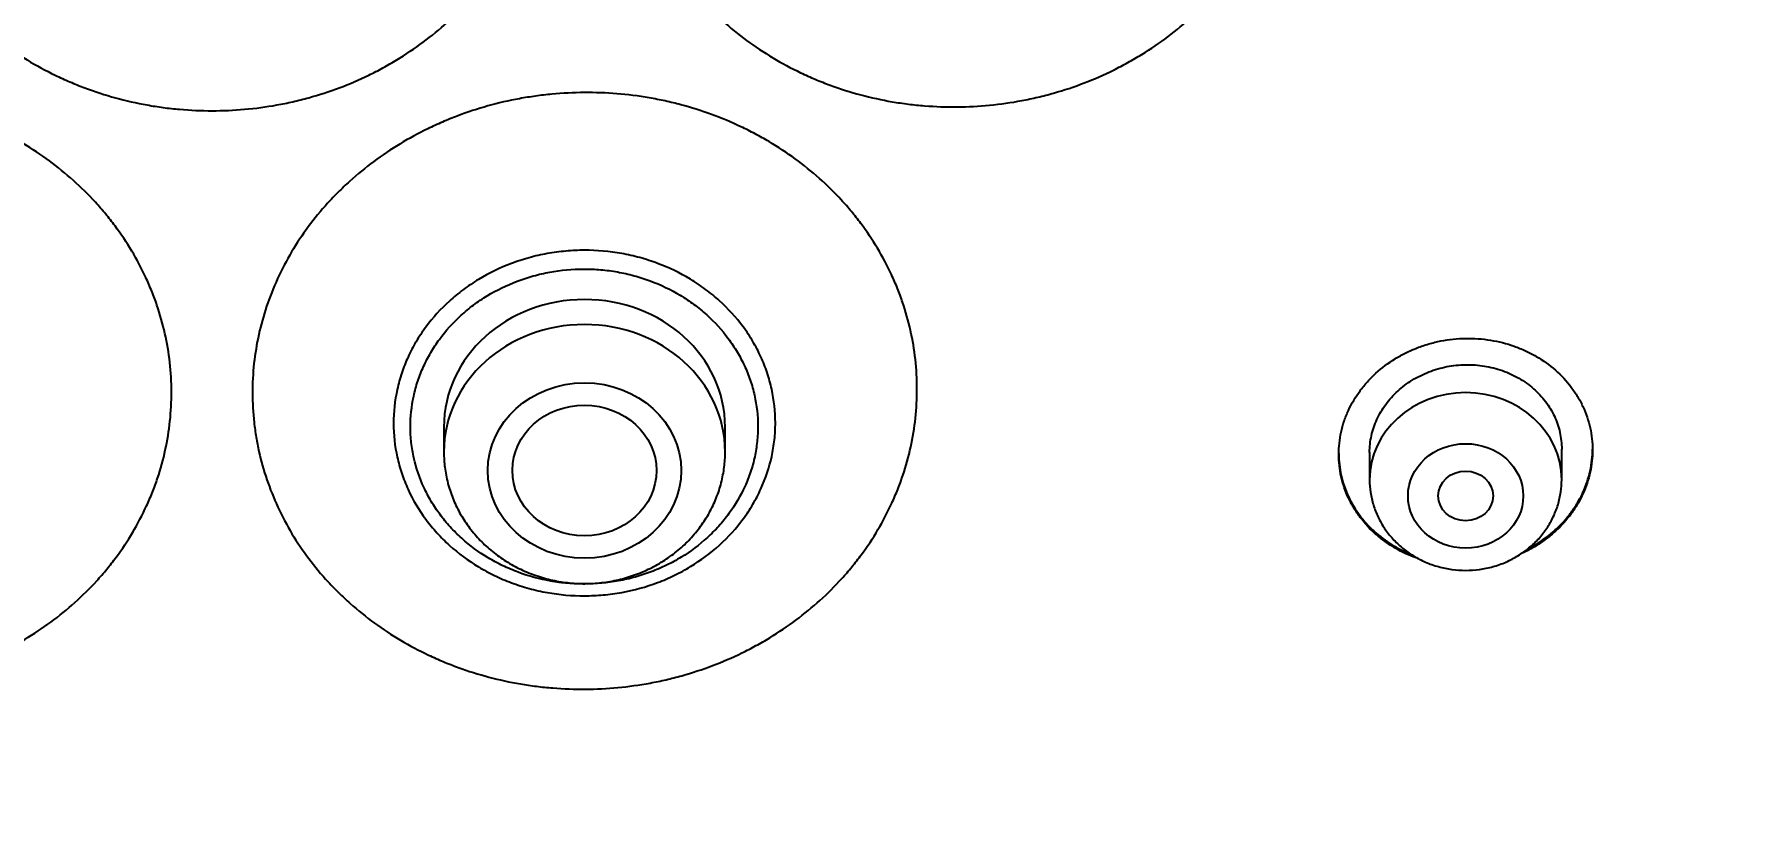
# Model space of a CAD drawing. Header units: millimetres. Extents: x 976 to 9349, y -1578 to 2211.
# Drawn here: x 5929.971 to 5932.471, y 654.801 to 655.944 of the extents above; entities that cross this region are included whole.
import ezdxf

# ---------------------------------------------------------------- set-up
doc = ezdxf.new("R2010")
doc.units = ezdxf.units.MM
doc.layers.add('Szkic', color=6, linetype='Continuous')
doc.layers.add('Wbudowane', color=175, linetype='Continuous')
doc.dimstyles.new('ISO-25', dxfattribs={"dimtxt": 4, "dimasz": 5, "dimexe": 1.25, "dimexo": 0.625, "dimgap": 1, "dimtad": 1, "dimtxsty": 'Standard', "dimcen": 2.5, "dimadec": 0, "dimazin": 0, "dimtfac": 1, "dimtmove": 0, "dimatfit": 3, "dimfxl": 1, "dimarcsym": 0})

# ---------------------------------------------------------------- blocks, each defined once
blk = doc.blocks.new('Z$W@#21058')
for p, q in [((20.198, 136.8973), (20.198, 136.8609)), ((20.608, 136.8609), (20.608, 136.8973)), ((21.8273, 136.8205), (21.8273, 136.865)), ((21.5473, 136.8605), (21.5473, 136.8205))]:
    blk.add_line(p, q)
for centre, major_axis, start_param in [((20.403, 136.8973), (-0.205, 0), 3.141593), ((20.403, 136.8609), (-0.205, 0), 3.141593), ((21.6873, 136.8205), (-0.14, 0), 3.141598)]:
    blk.add_ellipse(centre, major_axis=major_axis, ratio=0.906308, start_param=start_param, end_param=6.283185)
for centre, major_axis, ratio in [((20.403, 136.8339), (-0.141, 0), 0.906308), ((20.4029, 136.834), (-0.105, 0.0002), 0.90652), ((21.6873, 136.7969), (-0.084, 0), 0.906308), ((21.6873, 136.7969), (-0.04, 0), 0.906246)]:
    blk.add_ellipse(centre, major_axis=major_axis, ratio=ratio)
for points, knots in [([(21.4307, 137.8076), (21.4307, 137.7786), (21.4275, 137.75), (21.4198, 137.7146), (21.418, 137.7075), (21.4141, 137.6934), (21.412, 137.6864), (21.405, 137.6656), (21.3996, 137.6518), (21.3813, 137.6118), (21.3664, 137.5865), (21.3444, 137.5565), (21.3399, 137.5505), (21.3304, 137.5389), (21.3255, 137.5331), (21.3103, 137.5162), (21.2996, 137.5055), (21.2661, 137.4748), (21.2417, 137.4564), (21.2086, 137.4361), (21.2018, 137.4321), (21.1881, 137.4246), (21.1812, 137.421), (21.1602, 137.4106), (21.1317, 137.3981), (21.102, 137.3882), (21.0792, 137.3818), (21.0716, 137.3798), (21.0561, 137.3761), (21.0483, 137.3745), (21.0092, 137.3671), (20.9778, 137.364), (20.9305, 137.3636), (20.9147, 137.3642), (20.8908, 137.3661), (20.8829, 137.3669), (20.8672, 137.3689), (20.8594, 137.37), (20.8206, 137.3767), (20.7904, 137.3847), (20.7538, 137.3982), (20.7465, 137.401), (20.7321, 137.4071), (20.725, 137.4103), (20.7039, 137.4203), (20.6904, 137.4276), (20.6511, 137.4511), (20.6267, 137.469), (20.5984, 137.4943), (20.5929, 137.4995), (20.5823, 137.5101), (20.5771, 137.5155), (20.5621, 137.532), (20.5433, 137.5548), (20.5271, 137.5792), (20.5121, 137.6045), (20.5053, 137.6176), (20.4871, 137.6573), (20.478, 137.6846), (20.4703, 137.7197), (20.4689, 137.7267), (20.4666, 137.741), (20.4656, 137.7481), (20.4633, 137.7697), (20.4617, 137.7986), (20.4633, 137.8274), (20.4665, 137.8563), (20.4689, 137.8705), (20.4782, 137.9128), (20.4874, 137.9402), (20.5056, 137.9803), (20.5125, 137.9935), (20.5275, 138.019), (20.5438, 138.0437), (20.5626, 138.0669), (20.5777, 138.0836), (20.5828, 138.0891), (20.5935, 138.0999), (20.599, 138.1052), (20.6273, 138.131), (20.6517, 138.1494), (20.6911, 138.1736), (20.7047, 138.1811), (20.7257, 138.1915), (20.7328, 138.1948), (20.7473, 138.2011), (20.7545, 138.2041), (20.7912, 138.2182), (20.8214, 138.2267), (20.8602, 138.2341), (20.868, 138.2354), (20.8837, 138.2377), (20.8917, 138.2386), (20.9155, 138.241), (20.9313, 138.2418), (20.9787, 138.2422), (21.0101, 138.2397), (21.0491, 138.233), (21.0569, 138.2315), (21.0724, 138.2281), (21.08, 138.2263), (21.1027, 138.2202), (21.1324, 138.2109), (21.161, 138.1989), (21.1819, 138.1889), (21.1888, 138.1855), (21.2025, 138.1781), (21.2093, 138.1743), (21.2423, 138.1546), (21.2667, 138.1366), (21.3002, 138.1066), (21.3108, 138.096), (21.326, 138.0794), (21.3309, 138.0737), (21.3404, 138.0622), (21.3449, 138.0564), (21.3668, 138.0268), (21.3817, 138.0017), (21.3969, 137.9687), (21.3997, 137.962), (21.4051, 137.9484), (21.4076, 137.9415), (21.4145, 137.9209), (21.4183, 137.9071), (21.4275, 137.8651), (21.4307, 137.8366), (21.4307, 137.8076)], [0, 0, 0, 0, 0.03125, 0.03125, 0.039062, 0.039062, 0.046875, 0.046875, 0.0625, 0.0625, 0.09375, 0.09375, 0.101562, 0.101562, 0.109375, 0.109375, 0.125, 0.125, 0.15625, 0.15625, 0.164062, 0.164062, 0.171875, 0.171875, 0.1875, 0.203125, 0.203125, 0.210937, 0.210937, 0.21875, 0.21875, 0.25, 0.25, 0.265625, 0.265625, 0.273437, 0.273437, 0.28125, 0.28125, 0.3125, 0.3125, 0.320312, 0.320312, 0.328125, 0.328125, 0.34375, 0.34375, 0.375, 0.375, 0.382812, 0.382812, 0.390625, 0.390625, 0.40625, 0.421875, 0.421875, 0.4375, 0.4375, 0.46875, 0.46875, 0.476562, 0.476562, 0.484375, 0.484375, 0.5, 0.515625, 0.515625, 0.53125, 0.53125, 0.5625, 0.5625, 0.578125, 0.578125, 0.59375, 0.609375, 0.609375, 0.617187, 0.617187, 0.625, 0.625, 0.65625, 0.65625, 0.671875, 0.671875, 0.679687, 0.679687, 0.6875, 0.6875, 0.71875, 0.71875, 0.726562, 0.726562, 0.734375, 0.734375, 0.75, 0.75, 0.78125, 0.78125, 0.789062, 0.789062, 0.796875, 0.796875, 0.8125, 0.828125, 0.828125, 0.835937, 0.835937, 0.84375, 0.84375, 0.875, 0.875, 0.890625, 0.890625, 0.898437, 0.898437, 0.90625, 0.90625, 0.9375, 0.9375, 0.945312, 0.945312, 0.953125, 0.953125, 0.96875, 0.96875, 1, 1, 1, 1]), ([(20.3449, 137.7976), (20.3449, 137.7686), (20.3417, 137.74), (20.3325, 137.6979), (20.3287, 137.684), (20.3217, 137.6633), (20.3192, 137.6564), (20.3138, 137.6428), (20.311, 137.636), (20.2958, 137.6028), (20.2809, 137.5775), (20.2589, 137.5477), (20.2543, 137.5418), (20.2448, 137.5302), (20.2399, 137.5244), (20.2247, 137.5077), (20.214, 137.497), (20.1805, 137.4666), (20.156, 137.4484), (20.1229, 137.4283), (20.1161, 137.4244), (20.1024, 137.417), (20.0955, 137.4134), (20.0745, 137.4033), (20.0459, 137.391), (20.0162, 137.3813), (19.9934, 137.3751), (19.9858, 137.3732), (19.9703, 137.3696), (19.9625, 137.368), (19.9233, 137.361), (19.8919, 137.3582), (19.8444, 137.3582), (19.8286, 137.3589), (19.8048, 137.361), (19.7968, 137.3619), (19.781, 137.364), (19.7732, 137.3652), (19.7343, 137.3722), (19.7041, 137.3805), (19.6674, 137.3943), (19.6601, 137.3972), (19.6457, 137.4034), (19.6385, 137.4066), (19.6175, 137.4168), (19.6039, 137.4242), (19.5644, 137.4481), (19.54, 137.4662), (19.5117, 137.4919), (19.5061, 137.4971), (19.4955, 137.5078), (19.4903, 137.5132), (19.4752, 137.5299), (19.4564, 137.5529), (19.4401, 137.5775), (19.4251, 137.6029), (19.4182, 137.616), (19.3999, 137.656), (19.3907, 137.6834), (19.383, 137.7186), (19.3816, 137.7256), (19.3793, 137.7399), (19.3783, 137.7471), (19.3759, 137.7688), (19.3743, 137.7976), (19.3759, 137.8265), (19.3783, 137.8481), (19.3793, 137.8553), (19.3816, 137.8696), (19.383, 137.8767), (19.3907, 137.9119), (19.3999, 137.9393), (19.4182, 137.9792), (19.4251, 137.9924), (19.4401, 138.0178), (19.4564, 138.0424), (19.4752, 138.0654), (19.4903, 138.082), (19.4955, 138.0875), (19.5061, 138.0981), (19.5117, 138.1034), (19.54, 138.129), (19.5644, 138.1472), (19.6039, 138.171), (19.6175, 138.1784), (19.6385, 138.1886), (19.6457, 138.1919), (19.6601, 138.1981), (19.6674, 138.201), (19.7041, 138.2147), (19.7343, 138.223), (19.7732, 138.23), (19.781, 138.2313), (19.7968, 138.2334), (19.8048, 138.2343), (19.8286, 138.2364), (19.8444, 138.2371), (19.8919, 138.2371), (19.9233, 138.2343), (19.9625, 138.2272), (19.9703, 138.2256), (19.9858, 138.2221), (19.9934, 138.2202), (20.0162, 138.2139), (20.0459, 138.2042), (20.0745, 138.192), (20.0955, 138.1818), (20.1024, 138.1783), (20.1161, 138.1708), (20.1229, 138.1669), (20.156, 138.1468), (20.1805, 138.1287), (20.214, 138.0983), (20.2247, 138.0876), (20.2399, 138.0708), (20.2448, 138.0651), (20.2543, 138.0535), (20.2589, 138.0476), (20.2809, 138.0177), (20.2958, 137.9925), (20.311, 137.9592), (20.3138, 137.9525), (20.3192, 137.9388), (20.3217, 137.932), (20.3287, 137.9112), (20.3325, 137.8973), (20.3417, 137.8552), (20.3449, 137.8267), (20.3449, 137.7976)], [0, 0, 0, 0, 0.03125, 0.03125, 0.046875, 0.046875, 0.054687, 0.054687, 0.0625, 0.0625, 0.09375, 0.09375, 0.101562, 0.101562, 0.109375, 0.109375, 0.125, 0.125, 0.15625, 0.15625, 0.164062, 0.164062, 0.171875, 0.171875, 0.1875, 0.203125, 0.203125, 0.210938, 0.210938, 0.21875, 0.21875, 0.25, 0.25, 0.265625, 0.265625, 0.273438, 0.273438, 0.28125, 0.28125, 0.3125, 0.3125, 0.320313, 0.320313, 0.328125, 0.328125, 0.34375, 0.34375, 0.375, 0.375, 0.382813, 0.382813, 0.390625, 0.390625, 0.40625, 0.421875, 0.421875, 0.4375, 0.4375, 0.46875, 0.46875, 0.476562, 0.476562, 0.484375, 0.484375, 0.5, 0.515625, 0.515625, 0.523437, 0.523437, 0.53125, 0.53125, 0.5625, 0.5625, 0.578125, 0.578125, 0.59375, 0.609375, 0.609375, 0.617187, 0.617187, 0.625, 0.625, 0.65625, 0.65625, 0.671875, 0.671875, 0.679688, 0.679688, 0.6875, 0.6875, 0.71875, 0.71875, 0.726563, 0.726563, 0.734375, 0.734375, 0.75, 0.75, 0.78125, 0.78125, 0.789063, 0.789063, 0.796875, 0.796875, 0.8125, 0.828125, 0.828125, 0.835938, 0.835938, 0.84375, 0.84375, 0.875, 0.875, 0.890625, 0.890625, 0.898438, 0.898438, 0.90625, 0.90625, 0.9375, 0.9375, 0.945313, 0.945313, 0.953125, 0.953125, 0.96875, 0.96875, 1, 1, 1, 1]), ([(19.801, 136.9487), (19.8011, 136.92), (19.7981, 136.8917), (19.789, 136.8501), (19.7852, 136.8363), (19.7784, 136.8158), (19.7759, 136.809), (19.7706, 136.7955), (19.7677, 136.7889), (19.7526, 136.756), (19.7378, 136.7311), (19.7159, 136.7016), (19.7114, 136.6958), (19.702, 136.6843), (19.6971, 136.6787), (19.6819, 136.6621), (19.6713, 136.6516), (19.6379, 136.6216), (19.6135, 136.6037), (19.5805, 136.5839), (19.5737, 136.5801), (19.5601, 136.5727), (19.5532, 136.5692), (19.5322, 136.5592), (19.5037, 136.5472), (19.474, 136.5377), (19.4513, 136.5316), (19.4436, 136.5297), (19.4282, 136.5263), (19.4204, 136.5247), (19.3813, 136.5178), (19.3499, 136.5152), (19.3025, 136.5153), (19.2867, 136.516), (19.2629, 136.5182), (19.2549, 136.5191), (19.2392, 136.5212), (19.2314, 136.5224), (19.1925, 136.5295), (19.1623, 136.5378), (19.1256, 136.5514), (19.1183, 136.5544), (19.1039, 136.5605), (19.0967, 136.5638), (19.0756, 136.5739), (19.0621, 136.5812), (19.0226, 136.6049), (18.9981, 136.623), (18.9697, 136.6484), (18.9642, 136.6536), (18.9535, 136.6642), (18.9483, 136.6696), (18.9332, 136.6861), (18.9143, 136.7089), (18.898, 136.7332), (18.8829, 136.7584), (18.876, 136.7714), (18.8576, 136.811), (18.8483, 136.8381), (18.8405, 136.873), (18.8391, 136.88), (18.8367, 136.8941), (18.8357, 136.9012), (18.8332, 136.9226), (18.8316, 136.9512), (18.833, 136.9798), (18.8353, 137.0012), (18.8363, 137.0083), (18.8386, 137.0224), (18.8399, 137.0294), (18.8476, 137.0642), (18.8566, 137.0913), (18.8748, 137.1308), (18.8816, 137.1438), (18.8965, 137.1689), (18.9127, 137.1932), (18.9315, 137.2159), (18.9465, 137.2323), (18.9516, 137.2377), (18.9623, 137.2482), (18.9678, 137.2534), (18.996, 137.2787), (19.0204, 137.2966), (19.0597, 137.3201), (19.0732, 137.3274), (19.0942, 137.3374), (19.1014, 137.3406), (19.1158, 137.3467), (19.1231, 137.3496), (19.1597, 137.3631), (19.1898, 137.3712), (19.2286, 137.378), (19.2364, 137.3792), (19.2522, 137.3813), (19.2601, 137.3821), (19.2839, 137.3841), (19.2998, 137.3848), (19.3471, 137.3846), (19.3786, 137.3818), (19.4177, 137.3747), (19.4255, 137.3731), (19.441, 137.3696), (19.4486, 137.3676), (19.4714, 137.3614), (19.5011, 137.3517), (19.5297, 137.3395), (19.5507, 137.3294), (19.5576, 137.3259), (19.5713, 137.3185), (19.5781, 137.3146), (19.6113, 137.2947), (19.6357, 137.2766), (19.6693, 137.2465), (19.68, 137.2359), (19.6952, 137.2192), (19.7002, 137.2135), (19.7097, 137.2021), (19.7143, 137.1962), (19.7363, 137.1666), (19.7513, 137.1416), (19.7666, 137.1087), (19.7695, 137.102), (19.7749, 137.0885), (19.7775, 137.0817), (19.7844, 137.0612), (19.7883, 137.0474), (19.7977, 137.0057), (19.8009, 136.9774), (19.801, 136.9487)], [0, 0, 0, 0, 0.03125, 0.03125, 0.046875, 0.046875, 0.054687, 0.054687, 0.0625, 0.0625, 0.09375, 0.09375, 0.101562, 0.101562, 0.109375, 0.109375, 0.125, 0.125, 0.15625, 0.15625, 0.164062, 0.164062, 0.171875, 0.171875, 0.1875, 0.203125, 0.203125, 0.210937, 0.210937, 0.21875, 0.21875, 0.25, 0.25, 0.265625, 0.265625, 0.273437, 0.273437, 0.28125, 0.28125, 0.3125, 0.3125, 0.320312, 0.320312, 0.328125, 0.328125, 0.34375, 0.34375, 0.375, 0.375, 0.382812, 0.382812, 0.390625, 0.390625, 0.40625, 0.421875, 0.421875, 0.4375, 0.4375, 0.46875, 0.46875, 0.476562, 0.476562, 0.484375, 0.484375, 0.5, 0.515625, 0.515625, 0.523437, 0.523437, 0.53125, 0.53125, 0.5625, 0.5625, 0.578125, 0.578125, 0.59375, 0.609375, 0.609375, 0.617187, 0.617187, 0.625, 0.625, 0.65625, 0.65625, 0.671875, 0.671875, 0.679687, 0.679687, 0.6875, 0.6875, 0.71875, 0.71875, 0.726562, 0.726562, 0.734375, 0.734375, 0.75, 0.75, 0.78125, 0.78125, 0.789062, 0.789062, 0.796875, 0.796875, 0.8125, 0.828125, 0.828125, 0.835937, 0.835937, 0.84375, 0.84375, 0.875, 0.875, 0.890625, 0.890625, 0.898437, 0.898437, 0.90625, 0.90625, 0.9375, 0.9375, 0.945312, 0.945312, 0.953125, 0.953125, 0.96875, 0.96875, 1, 1, 1, 1]), ([(20.8876, 136.9531), (20.8877, 136.9244), (20.8846, 136.8961), (20.8754, 136.8544), (20.8716, 136.8406), (20.8647, 136.82), (20.8622, 136.8132), (20.8569, 136.7997), (20.854, 136.793), (20.8389, 136.76), (20.824, 136.7349), (20.8021, 136.7052), (20.7975, 136.6994), (20.7881, 136.6879), (20.7832, 136.6822), (20.768, 136.6655), (20.7574, 136.6548), (20.7239, 136.6246), (20.6996, 136.6064), (20.6665, 136.5863), (20.6597, 136.5824), (20.6461, 136.575), (20.6392, 136.5714), (20.6182, 136.5613), (20.5897, 136.549), (20.56, 136.5392), (20.5372, 136.5328), (20.5296, 136.5309), (20.5141, 136.5273), (20.5063, 136.5257), (20.4673, 136.5185), (20.4359, 136.5155), (20.3885, 136.5151), (20.3727, 136.5157), (20.3488, 136.5177), (20.3409, 136.5185), (20.3251, 136.5205), (20.3173, 136.5216), (20.2785, 136.5283), (20.2483, 136.5363), (20.2116, 136.5497), (20.2043, 136.5525), (20.1899, 136.5585), (20.1827, 136.5617), (20.1616, 136.5717), (20.1481, 136.5789), (20.1086, 136.6022), (20.0841, 136.62), (20.0558, 136.6452), (20.0503, 136.6503), (20.0396, 136.6608), (20.0344, 136.6662), (20.0193, 136.6825), (20.0005, 136.7051), (19.9842, 136.7294), (19.9691, 136.7544), (19.9622, 136.7674), (19.9439, 136.8068), (19.9347, 136.8339), (19.9269, 136.8686), (19.9255, 136.8756), (19.9232, 136.8897), (19.9222, 136.8968), (19.9198, 136.9182), (19.9182, 136.9468), (19.9197, 136.9754), (19.9228, 137.004), (19.9252, 137.0181), (19.9344, 137.0599), (19.9435, 137.0871), (19.9617, 137.1267), (19.9686, 137.1398), (19.9835, 137.1651), (19.9998, 137.1895), (20.0186, 137.2124), (20.0336, 137.2289), (20.0388, 137.2343), (20.0494, 137.245), (20.0549, 137.2502), (20.0831, 137.2757), (20.1076, 137.2938), (20.1469, 137.3177), (20.1605, 137.3251), (20.1815, 137.3353), (20.1886, 137.3386), (20.2031, 137.3448), (20.2103, 137.3477), (20.2469, 137.3616), (20.2771, 137.37), (20.3159, 137.3772), (20.3237, 137.3784), (20.3395, 137.3806), (20.3474, 137.3816), (20.3712, 137.3838), (20.3871, 137.3846), (20.4344, 137.3849), (20.4659, 137.3824), (20.5049, 137.3756), (20.5128, 137.3741), (20.5282, 137.3707), (20.5359, 137.3689), (20.5586, 137.3628), (20.5884, 137.3535), (20.617, 137.3415), (20.6379, 137.3316), (20.6449, 137.3281), (20.6586, 137.3209), (20.6653, 137.3171), (20.6985, 137.2974), (20.7229, 137.2796), (20.7565, 137.2497), (20.7671, 137.2392), (20.7824, 137.2227), (20.7873, 137.2171), (20.7968, 137.2057), (20.8013, 137.1999), (20.8234, 137.1705), (20.8383, 137.1456), (20.8535, 137.1128), (20.8564, 137.1061), (20.8618, 137.0927), (20.8643, 137.0859), (20.8713, 137.0654), (20.8751, 137.0517), (20.8844, 137.01), (20.8876, 136.9818), (20.8876, 136.9531)], [0, 0, 0, 0, 0.03125, 0.03125, 0.046875, 0.046875, 0.054687, 0.054687, 0.0625, 0.0625, 0.09375, 0.09375, 0.101562, 0.101562, 0.109375, 0.109375, 0.125, 0.125, 0.15625, 0.15625, 0.164062, 0.164062, 0.171875, 0.171875, 0.1875, 0.203125, 0.203125, 0.210937, 0.210937, 0.21875, 0.21875, 0.25, 0.25, 0.265625, 0.265625, 0.273438, 0.273438, 0.28125, 0.28125, 0.3125, 0.3125, 0.320313, 0.320313, 0.328125, 0.328125, 0.34375, 0.34375, 0.375, 0.375, 0.382813, 0.382813, 0.390625, 0.390625, 0.40625, 0.421875, 0.421875, 0.4375, 0.4375, 0.46875, 0.46875, 0.476563, 0.476563, 0.484375, 0.484375, 0.5, 0.515625, 0.515625, 0.53125, 0.53125, 0.5625, 0.5625, 0.578125, 0.578125, 0.59375, 0.609375, 0.609375, 0.617188, 0.617188, 0.625, 0.625, 0.65625, 0.65625, 0.671875, 0.671875, 0.679688, 0.679688, 0.6875, 0.6875, 0.71875, 0.71875, 0.726563, 0.726563, 0.734375, 0.734375, 0.75, 0.75, 0.78125, 0.78125, 0.789063, 0.789063, 0.796875, 0.796875, 0.8125, 0.828125, 0.828125, 0.835938, 0.835938, 0.84375, 0.84375, 0.875, 0.875, 0.890625, 0.890625, 0.898438, 0.898438, 0.90625, 0.90625, 0.9375, 0.9375, 0.945313, 0.945313, 0.953125, 0.953125, 0.96875, 0.96875, 1, 1, 1, 1]), ([(20.1246, 136.9026), (20.1246, 136.9193), (20.1264, 136.9357), (20.1309, 136.9561), (20.1319, 136.9601), (20.1341, 136.9682), (20.1353, 136.9722), (20.1393, 136.984), (20.1454, 136.9994), (20.1532, 137.0143), (20.1596, 137.0252), (20.1619, 137.0288), (20.1666, 137.0359), (20.1691, 137.0394), (20.1818, 137.0566), (20.1933, 137.0693), (20.2126, 137.0867), (20.2193, 137.0923), (20.2335, 137.1028), (20.2409, 137.1078), (20.2635, 137.1215), (20.2795, 137.1292), (20.3048, 137.1388), (20.3135, 137.1416), (20.331, 137.1464), (20.3486, 137.1504), (20.3665, 137.1528), (20.3846, 137.1544), (20.3938, 137.1549), (20.4213, 137.1549), (20.4394, 137.1533), (20.4661, 137.1485), (20.4749, 137.1465), (20.488, 137.1429), (20.4924, 137.1416), (20.501, 137.1388), (20.5053, 137.1374), (20.5263, 137.1295), (20.5423, 137.1218), (20.5612, 137.1104), (20.5649, 137.108), (20.5723, 137.1031), (20.5759, 137.1005), (20.5866, 137.0926), (20.5933, 137.0871), (20.6125, 137.0697), (20.6241, 137.057), (20.6368, 137.0398), (20.6393, 137.0363), (20.644, 137.0292), (20.6462, 137.0256), (20.6526, 137.0147), (20.6604, 136.9999), (20.6665, 136.9844), (20.6705, 136.9726), (20.6717, 136.9686), (20.6739, 136.9606), (20.675, 136.9565), (20.6794, 136.9362), (20.6812, 136.9199), (20.6812, 136.8953), (20.6808, 136.887), (20.6794, 136.8747), (20.6788, 136.8705), (20.6775, 136.8623), (20.6767, 136.8583), (20.6723, 136.8381), (20.667, 136.8224), (20.6566, 136.7995), (20.6526, 136.792), (20.644, 136.7774), (20.6394, 136.7703), (20.6243, 136.7499), (20.6128, 136.7371), (20.5868, 136.7136), (20.5727, 136.7032), (20.5501, 136.6894), (20.5423, 136.6852), (20.5262, 136.6774), (20.5179, 136.6738), (20.4926, 136.6643), (20.4753, 136.6595), (20.453, 136.6555), (20.4485, 136.6548), (20.4394, 136.6535), (20.4349, 136.653), (20.4212, 136.6518), (20.4121, 136.6514), (20.3848, 136.6513), (20.3668, 136.6529), (20.3444, 136.6569), (20.3399, 136.6578), (20.331, 136.6598), (20.3266, 136.6609), (20.3135, 136.6645), (20.2964, 136.67), (20.28, 136.677), (20.268, 136.6828), (20.264, 136.6848), (20.2561, 136.689), (20.2522, 136.6913), (20.2332, 136.7027), (20.2192, 136.7131), (20.1999, 136.7305), (20.1938, 136.7366), (20.185, 136.7462), (20.1822, 136.7495), (20.1768, 136.7561), (20.1741, 136.7595), (20.1615, 136.7766), (20.1529, 136.791), (20.1442, 136.81), (20.1425, 136.8139), (20.1394, 136.8217), (20.138, 136.8257), (20.134, 136.8375), (20.1318, 136.8455), (20.1265, 136.8696), (20.1246, 136.886), (20.1246, 136.9026)], [0, 0, 0, 0, 0.03125, 0.03125, 0.039063, 0.039063, 0.046875, 0.046875, 0.0625, 0.078125, 0.078125, 0.085938, 0.085938, 0.09375, 0.09375, 0.125, 0.125, 0.140625, 0.140625, 0.15625, 0.15625, 0.1875, 0.1875, 0.203125, 0.203125, 0.21875, 0.234375, 0.234375, 0.25, 0.25, 0.28125, 0.28125, 0.296875, 0.296875, 0.304688, 0.304688, 0.3125, 0.3125, 0.34375, 0.34375, 0.351563, 0.351563, 0.359375, 0.359375, 0.375, 0.375, 0.40625, 0.40625, 0.414063, 0.414063, 0.421875, 0.421875, 0.4375, 0.453125, 0.453125, 0.460938, 0.460938, 0.46875, 0.46875, 0.5, 0.5, 0.515625, 0.515625, 0.523438, 0.523438, 0.53125, 0.53125, 0.5625, 0.5625, 0.578125, 0.578125, 0.59375, 0.59375, 0.625, 0.625, 0.65625, 0.65625, 0.671875, 0.671875, 0.6875, 0.6875, 0.71875, 0.71875, 0.726563, 0.726563, 0.734375, 0.734375, 0.75, 0.75, 0.78125, 0.78125, 0.789063, 0.789063, 0.796875, 0.796875, 0.8125, 0.828125, 0.828125, 0.835938, 0.835938, 0.84375, 0.84375, 0.875, 0.875, 0.890625, 0.890625, 0.898438, 0.898438, 0.90625, 0.90625, 0.9375, 0.9375, 0.945313, 0.945313, 0.953125, 0.953125, 0.96875, 0.96875, 1, 1, 1, 1]), ([(20.1493, 136.8973), (20.1493, 136.8897), (20.1497, 136.8821), (20.1514, 136.867), (20.1527, 136.8596), (20.1576, 136.8376), (20.1625, 136.8233), (20.1721, 136.8025), (20.1757, 136.7956), (20.1836, 136.7824), (20.1922, 136.7695), (20.202, 136.7576), (20.2099, 136.7489), (20.2127, 136.7461), (20.2183, 136.7405), (20.2212, 136.7378), (20.236, 136.7244), (20.2488, 136.715), (20.2694, 136.7026), (20.2765, 136.6988), (20.2876, 136.6935), (20.2913, 136.6918), (20.2989, 136.6886), (20.3027, 136.6871), (20.3218, 136.6799), (20.3376, 136.6757), (20.358, 136.6721), (20.362, 136.6714), (20.3703, 136.6703), (20.3745, 136.6699), (20.3869, 136.6688), (20.3952, 136.6685), (20.4199, 136.6686), (20.4363, 136.6701), (20.4568, 136.6738), (20.4609, 136.6747), (20.4689, 136.6765), (20.4729, 136.6775), (20.4848, 136.6808), (20.5003, 136.6859), (20.5152, 136.6924), (20.5262, 136.6977), (20.5298, 136.6996), (20.5369, 136.7035), (20.5405, 136.7055), (20.5577, 136.716), (20.5704, 136.7256), (20.5879, 136.7415), (20.5935, 136.7471), (20.604, 136.7588), (20.609, 136.7649), (20.6227, 136.7836), (20.6304, 136.7968), (20.6399, 136.8177), (20.6427, 136.8248), (20.6475, 136.8393), (20.6514, 136.8538), (20.6538, 136.8686), (20.6554, 136.8835), (20.6558, 136.891), (20.6557, 136.9138), (20.654, 136.9288), (20.6491, 136.951), (20.647, 136.9583), (20.6421, 136.9727), (20.6365, 136.9867), (20.6294, 137.0003), (20.6215, 137.0135), (20.6172, 137.02), (20.6033, 137.0387), (20.5928, 137.0503), (20.5752, 137.0661), (20.569, 137.0712), (20.556, 137.0807), (20.5494, 137.0852), (20.5287, 137.0976), (20.5141, 137.1046), (20.4911, 137.1132), (20.4831, 137.1157), (20.4673, 137.12), (20.4512, 137.1236), (20.4349, 137.1258), (20.4225, 137.1269), (20.4184, 137.1271), (20.4101, 137.1275), (20.4059, 137.1275), (20.3851, 137.1275), (20.3686, 137.126), (20.3444, 137.1215), (20.3363, 137.1197), (20.3244, 137.1164), (20.3204, 137.1152), (20.3126, 137.1126), (20.3087, 137.1112), (20.2896, 137.104), (20.2751, 137.0969), (20.2579, 137.0865), (20.2545, 137.0843), (20.2478, 137.0798), (20.2445, 137.0774), (20.2349, 137.0702), (20.2288, 137.0652), (20.2113, 137.0493), (20.2009, 137.0377), (20.1893, 137.0219), (20.1871, 137.0187), (20.1828, 137.0122), (20.1808, 137.009), (20.175, 136.999), (20.168, 136.9855), (20.1624, 136.9714), (20.1576, 136.957), (20.1556, 136.9496), (20.1508, 136.9274), (20.1492, 136.9124), (20.1493, 136.8973)], [0, 0, 0, 0, 0.015625, 0.015625, 0.03125, 0.03125, 0.0625, 0.0625, 0.078125, 0.078125, 0.09375, 0.109375, 0.109375, 0.117187, 0.117187, 0.125, 0.125, 0.15625, 0.15625, 0.171875, 0.171875, 0.179687, 0.179687, 0.1875, 0.1875, 0.21875, 0.21875, 0.226562, 0.226562, 0.234375, 0.234375, 0.25, 0.25, 0.28125, 0.28125, 0.289062, 0.289062, 0.296875, 0.296875, 0.3125, 0.328125, 0.328125, 0.335937, 0.335937, 0.34375, 0.34375, 0.375, 0.375, 0.390625, 0.390625, 0.40625, 0.40625, 0.4375, 0.4375, 0.453125, 0.453125, 0.46875, 0.484375, 0.484375, 0.5, 0.5, 0.53125, 0.53125, 0.546875, 0.546875, 0.5625, 0.578125, 0.578125, 0.59375, 0.59375, 0.625, 0.625, 0.640625, 0.640625, 0.65625, 0.65625, 0.6875, 0.6875, 0.703125, 0.703125, 0.71875, 0.734375, 0.734375, 0.742188, 0.742188, 0.75, 0.75, 0.78125, 0.78125, 0.796875, 0.796875, 0.804688, 0.804688, 0.8125, 0.8125, 0.84375, 0.84375, 0.851563, 0.851563, 0.859375, 0.859375, 0.875, 0.875, 0.90625, 0.90625, 0.914063, 0.914063, 0.921875, 0.921875, 0.9375, 0.953125, 0.953125, 0.96875, 0.96875, 1, 1, 1, 1]), ([(21.5023, 136.8574), (21.5023, 136.8684), (21.5035, 136.8792), (21.507, 136.8952), (21.5085, 136.9005), (21.512, 136.9109), (21.5141, 136.9162), (21.5211, 136.9314), (21.5268, 136.941), (21.5368, 136.9547), (21.5405, 136.9591), (21.5482, 136.9677), (21.5523, 136.9718), (21.5651, 136.9835), (21.5744, 136.9905), (21.5896, 136.9999), (21.5949, 137.0028), (21.6055, 137.0081), (21.6165, 137.0129), (21.6278, 137.0167), (21.6394, 137.0201), (21.6453, 137.0215), (21.6632, 137.025), (21.6752, 137.0263), (21.6933, 137.0266), (21.6994, 137.0264), (21.7115, 137.0256), (21.7175, 137.0248), (21.7353, 137.022), (21.7469, 137.019), (21.7636, 137.0131), (21.7692, 137.0108), (21.7799, 137.0059), (21.7851, 137.0032), (21.8001, 136.9944), (21.8094, 136.9877), (21.8267, 136.9726), (21.8344, 136.9643), (21.8444, 136.951), (21.8475, 136.9464), (21.8533, 136.9369), (21.8559, 136.932), (21.8629, 136.917), (21.8664, 136.9068), (21.8699, 136.8909), (21.8708, 136.8855), (21.872, 136.8746), (21.8723, 136.8692), (21.8723, 136.853), (21.8712, 136.8422), (21.8676, 136.8261), (21.8661, 136.8207), (21.8626, 136.8102), (21.8585, 136.8), (21.8534, 136.7901), (21.8477, 136.7804), (21.8446, 136.7757), (21.8344, 136.7618), (21.8267, 136.7533), (21.8139, 136.7416), (21.8095, 136.7379), (21.8, 136.7308), (21.7951, 136.7275), (21.7832, 136.7201), (21.776, 136.7163), (21.7685, 136.7129)], [0, 0, 0, 0, 0.046108, 0.046108, 0.069162, 0.069162, 0.092216, 0.092216, 0.138324, 0.138324, 0.161378, 0.161378, 0.184433, 0.184433, 0.230541, 0.230541, 0.253595, 0.253595, 0.276649, 0.299703, 0.299703, 0.322757, 0.322757, 0.368865, 0.368865, 0.391919, 0.391919, 0.414973, 0.414973, 0.461081, 0.461081, 0.484135, 0.484135, 0.507189, 0.507189, 0.553298, 0.553298, 0.599406, 0.599406, 0.62246, 0.62246, 0.645514, 0.645514, 0.691622, 0.691622, 0.714676, 0.714676, 0.73773, 0.73773, 0.783838, 0.783838, 0.806892, 0.806892, 0.829946, 0.853, 0.853, 0.876054, 0.876054, 0.922163, 0.922163, 0.945217, 0.945217, 0.968271, 0.968271, 1, 1, 1, 1]), ([(21.5473, 136.8602), (21.5473, 136.8684), (21.5482, 136.8765), (21.5509, 136.8887), (21.552, 136.8928), (21.5547, 136.9007), (21.5577, 136.9085), (21.5616, 136.9159), (21.5659, 136.9232), (21.5683, 136.9268), (21.576, 136.9373), (21.5818, 136.9437), (21.5915, 136.9526), (21.5949, 136.9554), (21.602, 136.9608), (21.6057, 136.9633), (21.6171, 136.9703), (21.6252, 136.9743), (21.6379, 136.9793), (21.6423, 136.9808), (21.6511, 136.9833), (21.6555, 136.9844), (21.6689, 136.987), (21.678, 136.988), (21.6919, 136.9882), (21.6965, 136.9881), (21.7056, 136.9874), (21.7146, 136.9864), (21.7234, 136.9846), (21.7322, 136.9823), (21.7366, 136.981), (21.7493, 136.9765), (21.7574, 136.9728), (21.7688, 136.9662), (21.7725, 136.9638), (21.7796, 136.9586), (21.783, 136.9559), (21.7927, 136.9474), (21.7985, 136.9412), (21.8062, 136.9311), (21.8086, 136.9275), (21.8129, 136.9204), (21.8168, 136.913), (21.8199, 136.9054), (21.8226, 136.8976), (21.8237, 136.8936), (21.8264, 136.8814), (21.8273, 136.8733), (21.8273, 136.865)], [0, 0, 0, 0, 0.062396, 0.062396, 0.09365, 0.09365, 0.124903, 0.156157, 0.156157, 0.18741, 0.18741, 0.249917, 0.249917, 0.28117, 0.28117, 0.312424, 0.312424, 0.374931, 0.374931, 0.406184, 0.406184, 0.437438, 0.437438, 0.499945, 0.499945, 0.531198, 0.531198, 0.562452, 0.593705, 0.593705, 0.624958, 0.624958, 0.687465, 0.687465, 0.718719, 0.718719, 0.749972, 0.749972, 0.812479, 0.812479, 0.843733, 0.843733, 0.874986, 0.90624, 0.90624, 0.937493, 0.937493, 1, 1, 1, 1]), ([(21.7771, 136.7191), (21.7815, 136.7214), (21.7858, 136.7238), (21.8, 136.7325), (21.8094, 136.7396), (21.8223, 136.7514), (21.8264, 136.7555), (21.8341, 136.764), (21.8413, 136.7728), (21.8475, 136.7822), (21.8532, 136.7919), (21.8559, 136.7969), (21.8629, 136.8121), (21.8664, 136.8225), (21.8699, 136.8386), (21.8708, 136.844), (21.872, 136.8546), (21.8723, 136.8597), (21.8723, 136.8648)], [0, 0, 0, 0, 0.077205, 0.077205, 0.26284, 0.26284, 0.355657, 0.355657, 0.448475, 0.541293, 0.541293, 0.63411, 0.63411, 0.819746, 0.819746, 0.912563, 0.912563, 1, 1, 1, 1]), ([(20.198, 136.8609), (20.198, 136.8527), (20.199, 136.8388), (20.2033, 136.8154), (20.2105, 136.7936), (20.2206, 136.7722), (20.2334, 136.7524), (20.2486, 136.7339), (20.2661, 136.7174), (20.2857, 136.703), (20.307, 136.6909), (20.3297, 136.6813), (20.3535, 136.6743), (20.378, 136.6701), (20.403, 136.6687), (20.4279, 136.6701), (20.4524, 136.6743), (20.4762, 136.6813), (20.499, 136.6909), (20.5203, 136.703), (20.5399, 136.7175), (20.5574, 136.734), (20.5727, 136.7524), (20.5854, 136.7723), (20.5955, 136.7937), (20.6028, 136.8156), (20.6071, 136.8389), (20.608, 136.8528), (20.608, 136.8609)], [0, 0, 0, 0, 0.036694, 0.07465, 0.112689, 0.150846, 0.189146, 0.227598, 0.266201, 0.304942, 0.3438, 0.382753, 0.421774, 0.460843, 0.499936, 0.539034, 0.578117, 0.617162, 0.656147, 0.695046, 0.733834, 0.772489, 0.810994, 0.849343, 0.887544, 0.925617, 0.963594, 1, 1, 1, 1]), ([(21.5023, 136.8585), (21.5024, 136.8479), (21.5036, 136.8375), (21.507, 136.822), (21.5085, 136.8167), (21.512, 136.8064), (21.5141, 136.8012), (21.5211, 136.7863), (21.5267, 136.7768), (21.5368, 136.7635), (21.5404, 136.7591), (21.5482, 136.7508), (21.5522, 136.7469), (21.565, 136.7356), (21.5743, 136.7289), (21.5895, 136.7201), (21.5947, 136.7173), (21.603, 136.7135), (21.6059, 136.7123), (21.6089, 136.7111)], [0, 0, 0, 0, 0.168701, 0.168701, 0.255823, 0.255823, 0.342946, 0.342946, 0.51719, 0.51719, 0.604313, 0.604313, 0.691435, 0.691435, 0.865679, 0.865679, 0.952802, 0.952802, 1, 1, 1, 1]), ([(21.6188, 136.7053), (21.6181, 136.7055), (21.6173, 136.7058), (21.6054, 136.71), (21.5948, 136.7149), (21.5797, 136.7237), (21.5748, 136.7268), (21.5654, 136.7336), (21.5609, 136.7372), (21.548, 136.7484), (21.5404, 136.7567), (21.5303, 136.7701), (21.5271, 136.7747), (21.5214, 136.7842), (21.5162, 136.7939), (21.5121, 136.804), (21.5086, 136.8143), (21.5071, 136.8196), (21.5035, 136.8356), (21.5023, 136.8465), (21.5023, 136.8574)], [0, 0, 0, 0, 0.010775, 0.010775, 0.175646, 0.175646, 0.258081, 0.258081, 0.340517, 0.340517, 0.505387, 0.505387, 0.587823, 0.587823, 0.670258, 0.752694, 0.752694, 0.835129, 0.835129, 1, 1, 1, 1]), ([(21.5473, 136.8205), (21.5473, 136.8138), (21.5482, 136.8024), (21.5524, 136.7834), (21.5593, 136.766), (21.5688, 136.7492), (21.5808, 136.7341), (21.595, 136.7206), (21.6111, 136.7092), (21.6287, 136.7), (21.6476, 136.6934), (21.6673, 136.6893), (21.6874, 136.688), (21.7076, 136.6893), (21.7273, 136.6934), (21.7462, 136.7001), (21.7638, 136.7093), (21.7799, 136.7208), (21.7941, 136.7343), (21.806, 136.7495), (21.8155, 136.7664), (21.8224, 136.7839), (21.8264, 136.8027), (21.8273, 136.814), (21.8273, 136.8205)], [0, 0, 0, 0, 0.043723, 0.08855, 0.133515, 0.178674, 0.224062, 0.269684, 0.315523, 0.361546, 0.407709, 0.453968, 0.500279, 0.546601, 0.592892, 0.639107, 0.685199, 0.73112, 0.776832, 0.822308, 0.867548, 0.912577, 0.957444, 1, 1, 1, 1])]:
    blk.add_open_spline(points, degree=3, knots=knots)
blk = doc.blocks.new('*D311')
at = {"layer": 'Defpoints', "color": 0}
for p in [(224.5839, 223.6562), (228.9399, 0.0694), (287.7905, 0.0694)]:
    blk.add_point(p, dxfattribs=at)
at = {"layer": 'Szkic', "color": 0, "lineweight": -2}
for p, q in [((225.2089, 223.6562), (289.0405, 223.6562)), ((287.7905, 218.6562), (287.7905, 5.0694)), ((229.5649, 0.0694), (289.0405, 0.0694))]:
    blk.add_line(p, q, dxfattribs=at)
at = {"layer": 'Szkic', "color": 0}
for points in [[(288.6239, 218.6562), (286.9572, 218.6562), (287.7905, 223.6562)], [(286.9572, 5.0694), (288.6239, 5.0694), (287.7905, 0.0694)]]:
    blk.add_solid(points, dxfattribs=at)
at = {"layer": 'Szkic', "color": 0, "insert": (284.4572, 111.8628), "char_height": 4, "attachment_point": 5, "rotation": 90}
blk.add_mtext('223,59', dxfattribs=at)

msp = doc.modelspace()

# ---------------------------------------------------------------- block references
at = {"layer": 'Wbudowane'}
msp.add_blockref('Z$W@#21058', (5910.3701, 518.474), dxfattribs=at)

# ---------------------------------------------------------------- dimensions: what is measured, and where the dimension line sits
at = {"layer": 'Szkic'}
dim = msp.add_linear_dim(base=(5993.5831, 455.7427), p1=(5930.3765, 679.3295), p2=(5934.7324, 455.7427), angle=90, dimstyle='ISO-25', dxfattribs=at)
dim.commit()
dim.dimension.update_dxf_attribs({"geometry": '*D311', "text_midpoint": (5990.2498, 567.5361), "insert": (5705.7926, 455.6733)})

doc.saveas('drawing.dxf')
